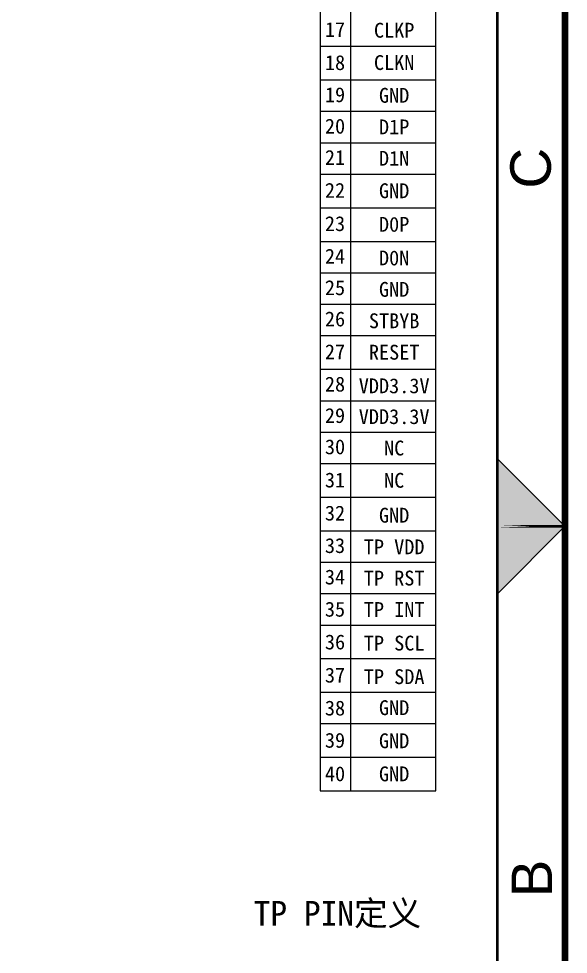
# Model space of a CAD drawing. Header units: millimetres. Extents: x 5678 to 6868, y 431 to 1273.
# Drawn here: x 6705.2 to 6867.9, y 725.2 to 1002.4 of the extents above; entities that cross this region are included whole.
import ezdxf
from ezdxf.enums import TextEntityAlignment as Align

# ---------------------------------------------------------------- set-up
doc = ezdxf.new("R2010")
doc.units = ezdxf.units.MM
doc.layers.add('图框', color=7, linetype='Continuous')
doc.layers.add('鑫视界图框', color=3, linetype='Continuous')
doc.styles.get("Standard").update_dxf_attribs({"font": 'txt', "bigfont": 'gbcbig.shx'})
doc.styles.add('ZI2.5', font='', dxfattribs={"height": 2.5})
doc.styles.add('宋体', font='')
doc.styles.get('ZI2.5').set_extended_font_data('SimSun')
doc.styles.get('宋体').set_extended_font_data('SimSun')

msp = doc.modelspace()

# ---------------------------------------------------------------- hatches: boundary and pattern name
msp.add_hatch(color=3).paths.add_polyline_path([(6846.9245, 871.9729), (6866.9245, 851.9729), (6846.9245, 831.9729)])

# ---------------------------------------------------------------- linework, layer by layer
at = {"color": 7, "ltscale": 5}
msp.add_line((6803.3857, 1155.0672), (6803.3857, 773.5879), dxfattribs=at)
for points in [[(6794.434, 1155.0672), (6794.434, 773.5879), (6828.6654, 773.5879), (6828.6655, 1155.0672)], [(6794.434, 994.1909), (6828.6654, 994.1909)], [(6794.434, 984.2364), (6828.6654, 984.2364)], [(6794.434, 974.9242), (6828.6654, 974.9242)], [(6794.434, 965.612), (6828.6654, 965.612)], [(6794.434, 956.2998), (6828.6654, 956.2998)], [(6794.434, 946.3454), (6828.6654, 946.3454)], [(6794.434, 946.3454), (6828.6654, 946.3454)], [(6794.434, 936.391), (6828.6654, 936.391)], [(6794.434, 927.0788), (6828.6654, 927.0788)], [(6794.434, 917.7666), (6828.6654, 917.7666)], [(6794.434, 908.4543), (6828.6654, 908.4543)], [(6794.434, 898.4999), (6828.6654, 898.4999)], [(6794.434, 889.1877), (6828.6654, 889.1877)], [(6794.434, 879.8755), (6828.6654, 879.8755)], [(6794.434, 870.5633), (6828.6654, 870.5633)], [(6794.434, 860.6089), (6828.6654, 860.6089)], [(6794.434, 860.6089), (6828.6654, 860.6089)], [(6794.434, 850.6545), (6828.6654, 850.6545)], [(6794.434, 841.3422), (6828.6654, 841.3422)], [(6794.434, 832.03), (6828.6654, 832.03)], [(6794.434, 822.7178), (6828.6654, 822.7178)], [(6794.434, 812.7634), (6828.6654, 812.7634)], [(6794.434, 812.7634), (6828.6654, 812.7634)], [(6794.434, 802.809), (6828.6654, 802.809)], [(6794.434, 793.4968), (6828.6654, 793.4968)], [(6794.434, 783.5424), (6828.6654, 783.5424)], [(6794.434, 783.5424), (6828.6654, 783.5424)], [(6794.434, 773.5879), (6804.376, 773.5879)], [(6794.434, 773.5879), (6821.8835, 773.5879)]]:
    msp.add_lwpolyline(points, dxfattribs=at)
at = {"color": 3}
msp.add_lwpolyline([(6846.9245, 871.9729), (6866.9245, 851.9729), (6846.9245, 831.9729)], close=True, dxfattribs=at)
at = {"layer": '鑫视界图框', "color": 3}
for points, const_width in [([(6866.9245, 431.9729), (5678.9245, 431.9729), (5678.9245, 1271.9729), (6866.9245, 1271.9729)], 2), ([(6846.9245, 451.9729), (5698.9245, 451.9729), (5698.9245, 1251.9729), (6846.9245, 1251.9729)], 0.8), ([(6847.1245, 851.9729), (6866.9245, 851.9729), (6866.9245, 851.9729), (6847.1245, 851.9729)], 0.8)]:
    msp.add_lwpolyline(points, close=True, dxfattribs=dict(at, const_width=const_width))

# ---------------------------------------------------------------- texts
at = {"color": 7, "ltscale": 5, "style": '宋体'}
for s, p in [('17', (6798.8457, 999.1399)), ('CLKP', (6816.3607, 998.9515)), ('18', (6798.8457, 989.3539)), ('CLKN', (6816.3607, 989.3737)), ('19', (6798.8457, 979.8306)), ('GND', (6816.3607, 979.6667)), ('20', (6798.8457, 970.5184)), ('D1P', (6816.3607, 970.3011)), ('21', (6798.8457, 961.2489)), ('D1N', (6816.3607, 961.0121)), ('22', (6798.8457, 951.5161)), ('GND', (6816.3607, 951.3906)), ('23', (6798.8457, 941.6421)), ('D0P', (6816.3607, 941.4362)), ('24', (6798.8457, 931.9852)), ('D0N', (6816.3607, 931.4817)), ('25', (6798.8457, 922.6729)), ('GND', (6816.3607, 922.1695)), ('26', (6798.8457, 913.4034)), ('STBYB', (6816.3607, 912.8573)), ('27', (6798.8457, 903.6644)), ('RESET', (6816.3607, 903.5451)), ('28', (6798.8457, 894.0941)), ('VDD3.3V', (6816.3607, 893.5907)), ('29', (6798.8457, 884.7819)), ('VDD3.3V', (6816.3607, 884.4677)), ('30', (6798.8457, 875.5124)), ('NC', (6816.3607, 875.1555)), ('31', (6798.8457, 865.6855)), ('NC', (6816.3607, 865.5922)), ('32', (6798.8457, 855.8774)), ('GND', (6816.3607, 855.2467)), ('33', (6798.8457, 846.2486)), ('TP VDD', (6816.3607, 845.8667)), ('34', (6798.8457, 836.9364)), ('TP RST', (6816.3607, 836.6223)), ('35', (6798.8457, 827.3898)), ('TP INT', (6816.3607, 827.31)), ('36', (6798.8457, 817.6912)), ('TP SCL', (6816.3607, 817.3556)), ('37', (6798.8457, 807.8671)), ('TP SDA', (6816.3607, 807.4012)), ('38', (6798.8457, 798.1143)), ('GND', (6816.3607, 798.2224)), ('39', (6798.8457, 788.5607)), ('GND', (6816.3607, 788.4214)), ('40', (6798.8457, 778.6299)), ('GND', (6816.3607, 778.6078))]:
    msp.add_text(s, height=4.40375, dxfattribs=at).set_placement(p, align=Align.MIDDLE_CENTER)
at = {"layer": '图框', "color": 3, "lineweight": 5, "insert": (6774.7315, 740.9577), "char_height": 7.29, "width": 76.300421, "attachment_point": 1, "style": 'ZI2.5'}
msp.add_mtext('{\\fSimHei|b0|i0|c134|p49;\\C4;TP PIN定义}', dxfattribs=at)
at = {"layer": '鑫视界图框', "color": 3, "char_height": 12, "width": 50.963866, "attachment_point": 1, "rotation": 90}
for s, insert in [('{\\fArial|b0|i0|c0|p34;C}', (6850.7556, 952.004)), ('{\\fArial|b0|i0|c0|p34;B}', (6851.1189, 742.0038))]:
    msp.add_mtext(s, dxfattribs=dict(at, insert=insert))

doc.saveas('drawing.dxf')
